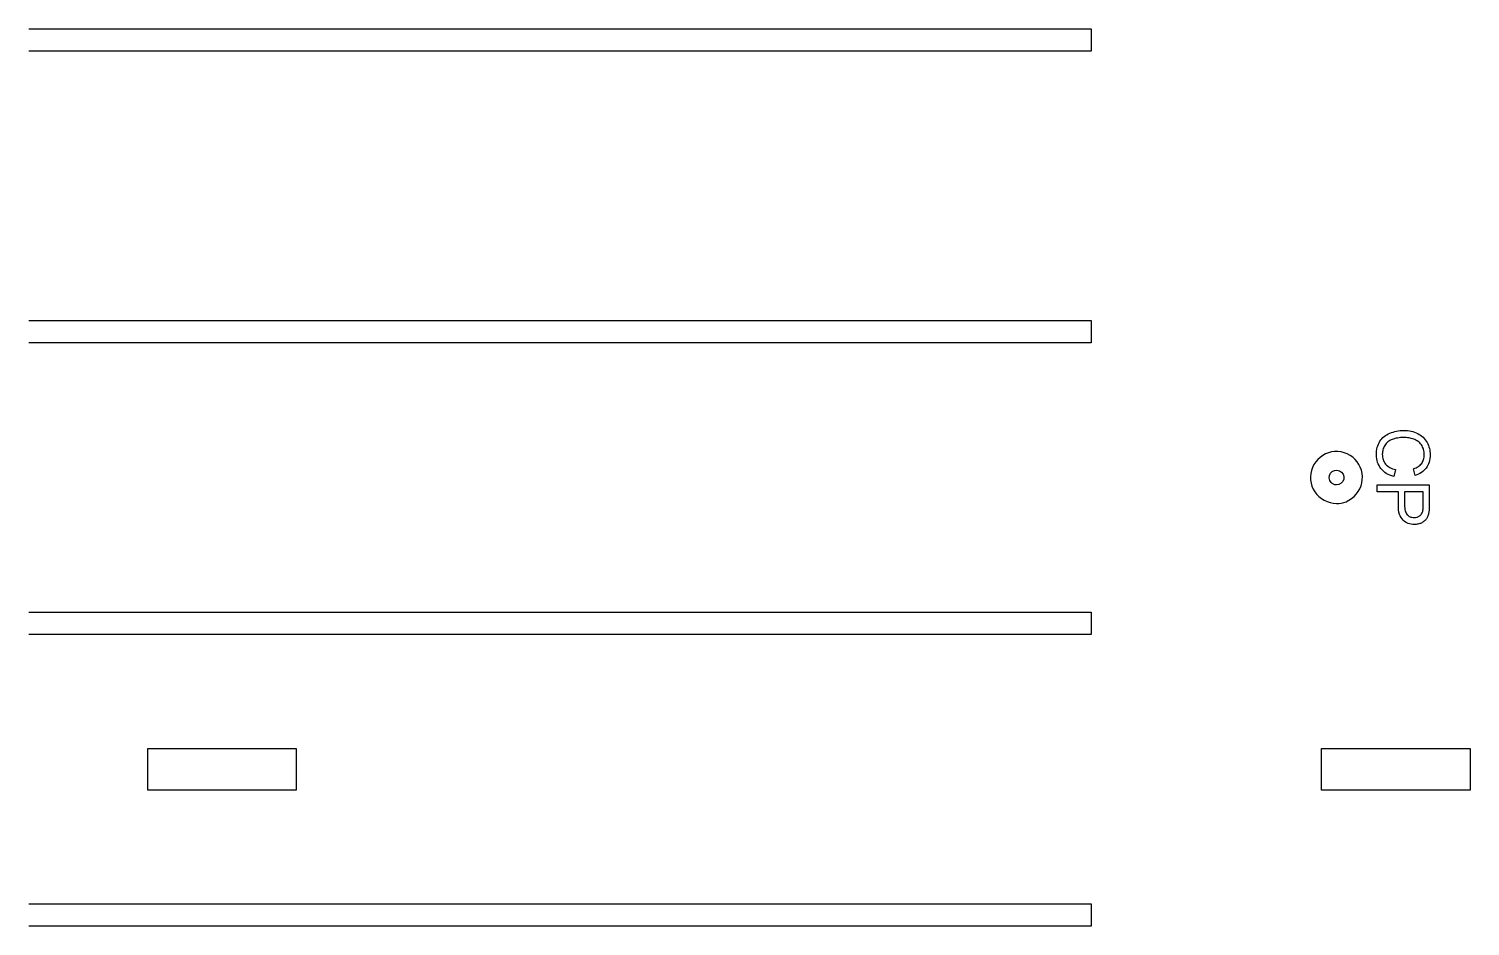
# Model space of a CAD drawing. Header units: millimetres. Extents: x -143 to 298, y -79 to 42.
# Drawn here: x -143 to 51, y -78.5 to 42.3 of the extents above; entities outside this region: 9.
import ezdxf

# ---------------------------------------------------------------- set-up
doc = ezdxf.new("R2010")
doc.units = ezdxf.units.MM
doc.layers.get('0').update_dxf_attribs({"linetype": 'CONTINUOUS'})

msp = doc.modelspace()

# ---------------------------------------------------------------- linework, layer by layer
for p, q in [((-143, 42.27), (0, 42.27)), ((0, 42.27), (0, 39.27)), ((0, 39.27), (-143, 39.27)), ((-143, 3), (0, 3)), ((0, 3), (0, 0)), ((0, 0), (-143, 0)), ((40.95, -17.06), (40.72, -17.99)), ((43.58, -17.87), (43.37, -16.95)), ((38.5, -20.05), (38.5, -19.13)), ((38.5, -19.13), (45.5, -19.13)), ((45.5, -19.13), (45.5, -21.77)), ((41.35, -20.05), (38.5, -20.05)), ((41.35, -21.85), (41.35, -20.05)), ((44.67, -20.05), (42.17, -20.05)), ((42.17, -20.05), (42.17, -21.86)), ((44.67, -21.84), (44.67, -20.05)), ((-143, -36.27), (0, -36.27)), ((0, -36.27), (0, -39.27)), ((0, -39.27), (-143, -39.27)), ((-143, -75.54), (0, -75.54)), ((0, -75.54), (0, -78.54)), ((0, -78.54), (-143, -78.54))]:
    msp.add_line(p, q)
for points in [[(-107, -54.6), (-107, -60.21), (-127, -60.21), (-127, -54.6)], [(31, -60.21), (31, -54.6), (51, -54.6), (51, -60.21)]]:
    msp.add_lwpolyline(points, close=True)
for points, knots in [([(296, 40.77), (296, 41.06), (296.15, 41.37), (296.38, 41.56), (296.7, 41.81), (297.18, 41.84), (297.52, 41.62), (297.8, 41.45), (297.98, 41.14), (298, 40.82), (298, 40.8), (298, 40.79), (298, 40.77)], [0.4520758, 0.4520758, 0.4520758, 0.4520758, 0.5394692, 0.5394692, 0.5394692, 0.6553122, 0.6553122, 0.6553122, 0.7484342, 0.7484342, 0.7484342, 0.7534596, 0.7534596, 0.7534596, 0.7534596]), ([(297, 39.77), (296.82, 39.77), (296.63, 39.82), (296.48, 39.92), (296.2, 40.09), (296.02, 40.41), (296, 40.72), (296, 40.74), (296, 40.75), (296, 40.77)], [0.3013838, 0.3013838, 0.3013838, 0.3013838, 0.3539284, 0.3539284, 0.3539284, 0.4470504, 0.4470504, 0.4470504, 0.4520758, 0.4520758, 0.4520758, 0.4520758]), ([(298, 40.77), (298, 40.48), (297.85, 40.17), (297.62, 39.98), (297.44, 39.85), (297.22, 39.77), (297, 39.77)], [0.1506919, 0.1506919, 0.1506919, 0.1506919, 0.2380853, 0.2380853, 0.2380853, 0.3013838, 0.3013838, 0.3013838, 0.3013838]), ([(296, -11.59), (296, -11.3), (296.15, -10.99), (296.38, -10.8), (296.7, -10.55), (297.18, -10.52), (297.52, -10.74), (297.8, -10.91), (297.98, -11.22), (298, -11.54), (298, -11.56), (298, -11.57), (298, -11.59)], [0.4520758, 0.4520758, 0.4520758, 0.4520758, 0.5394692, 0.5394692, 0.5394692, 0.6553122, 0.6553122, 0.6553122, 0.7484342, 0.7484342, 0.7484342, 0.7534596, 0.7534596, 0.7534596, 0.7534596]), ([(297, -12.59), (296.82, -12.59), (296.63, -12.54), (296.48, -12.44), (296.2, -12.27), (296.02, -11.95), (296, -11.64), (296, -11.62), (296, -11.61), (296, -11.59)], [0.3013838, 0.3013838, 0.3013838, 0.3013838, 0.3539284, 0.3539284, 0.3539284, 0.4470504, 0.4470504, 0.4470504, 0.4520758, 0.4520758, 0.4520758, 0.4520758]), ([(298, -11.59), (298, -11.88), (297.85, -12.19), (297.62, -12.38), (297.44, -12.51), (297.22, -12.59), (297, -12.59)], [0.1506919, 0.1506919, 0.1506919, 0.1506919, 0.2380853, 0.2380853, 0.2380853, 0.3013838, 0.3013838, 0.3013838, 0.3013838]), ([(38.38, -15.09), (38.39, -14.74), (38.41, -14.39), (38.5, -14.06), (38.57, -13.78), (38.71, -13.51), (38.84, -13.25)], [0, 0, 0, 0, 0.1032453, 0.1032453, 0.1032453, 0.1917434, 0.1917434, 0.1917434, 0.1917434]), ([(38.84, -13.25), (39.02, -13.02), (39.19, -12.8), (39.41, -12.62), (39.63, -12.44), (39.9, -12.3), (40.18, -12.17)], [0, 0, 0, 0, 0.0841372, 0.0841372, 0.0841372, 0.1736134, 0.1736134, 0.1736134, 0.1736134]), ([(40.5, -13.01), (40.29, -13.11), (40.09, -13.2), (39.92, -13.35), (39.76, -13.48), (39.63, -13.65), (39.5, -13.82)], [0, 0, 0, 0, 0.0670209, 0.0670209, 0.0670209, 0.1301487, 0.1301487, 0.1301487, 0.1301487]), ([(40.18, -12.17), (40.47, -12.06), (40.77, -11.95), (41.08, -11.89), (41.4, -11.83), (41.73, -11.81), (42.05, -11.8)], [0, 0, 0, 0, 0.0947593, 0.0947593, 0.0947593, 0.192249, 0.192249, 0.192249, 0.192249]), ([(42.06, -12.75), (41.78, -12.76), (41.49, -12.77), (41.22, -12.82), (40.98, -12.86), (40.74, -12.94), (40.5, -13.01)], [0, 0, 0, 0, 0.0838731, 0.0838731, 0.0838731, 0.1587419, 0.1587419, 0.1587419, 0.1587419]), ([(42.05, -11.8), (42.4, -11.81), (42.74, -11.83), (43.08, -11.9), (43.38, -11.97), (43.67, -12.09), (43.96, -12.22)], [0, 0, 0, 0, 0.1028934, 0.1028934, 0.1028934, 0.1966784, 0.1966784, 0.1966784, 0.1966784]), ([(43.4, -12.97), (43.18, -12.91), (42.96, -12.84), (42.74, -12.81), (42.51, -12.77), (42.29, -12.76), (42.06, -12.75)], [0, 0, 0, 0, 0.0682111, 0.0682111, 0.0682111, 0.1366531, 0.1366531, 0.1366531, 0.1366531]), ([(44.44, -13.73), (44.3, -13.57), (44.16, -13.4), (43.99, -13.27), (43.81, -13.14), (43.61, -13.06), (43.4, -12.97)], [0, 0, 0, 0, 0.06466, 0.06466, 0.06466, 0.1304604, 0.1304604, 0.1304604, 0.1304604]), ([(43.96, -12.22), (44.21, -12.37), (44.47, -12.52), (44.68, -12.72), (44.88, -12.92), (45.04, -13.16), (45.2, -13.4)], [0, 0, 0, 0, 0.0877023, 0.0877023, 0.0877023, 0.1735575, 0.1735575, 0.1735575, 0.1735575]), ([(45.2, -13.4), (45.32, -13.67), (45.44, -13.94), (45.51, -14.21), (45.59, -14.5), (45.6, -14.8), (45.62, -15.1)], [0, 0, 0, 0, 0.0869743, 0.0869743, 0.0869743, 0.1763543, 0.1763543, 0.1763543, 0.1763543]), ([(33, -21.63), (31.85, -21.63), (30.71, -21.02), (30.08, -20.06), (29.45, -19.1), (29.33, -17.83), (29.78, -16.77), (30.22, -15.72), (31.21, -14.92), (32.33, -14.7), (33.47, -14.48), (34.7, -14.86), (35.51, -15.69), (36.3, -16.51), (36.66, -17.74), (36.42, -18.86), (36.19, -19.98), (35.36, -20.96), (34.3, -21.39), (33.88, -21.55), (33.44, -21.63), (33, -21.63)], [-3.141593, -3.141593, -3.141593, -3.141593, -2.15407, -2.15407, -2.15407, -1.171017, -1.171017, -1.171017, -0.191622, -0.191622, -0.191622, 0.797853, 0.797853, 0.797853, 1.778552, 1.778552, 1.778552, 2.76226, 2.76226, 2.76226, 3.141593, 3.141593, 3.141593, 3.141593]), ([(38.98, -16.94), (38.81, -16.67), (38.63, -16.39), (38.53, -16.1), (38.42, -15.78), (38.4, -15.43), (38.38, -15.09)], [0, 0, 0, 0, 0.0953541, 0.0953541, 0.0953541, 0.1973893, 0.1973893, 0.1973893, 0.1973893]), ([(39.5, -13.82), (39.41, -14.01), (39.31, -14.2), (39.26, -14.39), (39.2, -14.59), (39.19, -14.8), (39.17, -15.01)], [0, 0, 0, 0, 0.0622902, 0.0622902, 0.0622902, 0.124553, 0.124553, 0.124553, 0.124553]), ([(39.17, -15.01), (39.19, -15.26), (39.21, -15.5), (39.29, -15.73), (39.36, -15.94), (39.49, -16.14), (39.62, -16.33)], [0, 0, 0, 0, 0.072733, 0.072733, 0.072733, 0.1414658, 0.1414658, 0.1414658, 0.1414658]), ([(44.83, -15.08), (44.81, -14.83), (44.8, -14.58), (44.73, -14.34), (44.67, -14.13), (44.55, -13.93), (44.44, -13.73)], [0, 0, 0, 0, 0.074699, 0.074699, 0.074699, 0.1420826, 0.1420826, 0.1420826, 0.1420826]), ([(44.48, -16.25), (44.58, -16.08), (44.68, -15.91), (44.74, -15.72), (44.8, -15.52), (44.82, -15.3), (44.83, -15.08)], [0, 0, 0, 0, 0.0584565, 0.0584565, 0.0584565, 0.1232674, 0.1232674, 0.1232674, 0.1232674]), ([(45.62, -15.1), (45.6, -15.43), (45.58, -15.76), (45.49, -16.07), (45.4, -16.35), (45.24, -16.61), (45.08, -16.87)], [0, 0, 0, 0, 0.0976116, 0.0976116, 0.0976116, 0.1870849, 0.1870849, 0.1870849, 0.1870849]), ([(33, -19.13), (33.45, -19.13), (33.88, -18.79), (33.98, -18.35), (34.08, -17.9), (33.82, -17.4), (33.4, -17.22), (32.98, -17.04), (32.45, -17.18), (32.19, -17.55), (31.92, -17.92), (31.96, -18.48), (32.27, -18.81), (32.45, -19.02), (32.73, -19.13), (33, -19.13)], [-3.141593, -3.141593, -3.141593, -3.141593, -1.790877, -1.790877, -1.790877, -0.408293, -0.408293, -0.408293, 0.948321, 0.948321, 0.948321, 2.319507, 2.319507, 2.319507, 3.141593, 3.141593, 3.141593, 3.141593]), ([(40.72, -17.99), (40.37, -17.88), (40.02, -17.77), (39.71, -17.58), (39.44, -17.41), (39.21, -17.17), (38.98, -16.94)], [0, 0, 0, 0, 0.1085192, 0.1085192, 0.1085192, 0.2059868, 0.2059868, 0.2059868, 0.2059868]), ([(39.62, -16.33), (39.8, -16.5), (39.98, -16.66), (40.18, -16.78), (40.41, -16.92), (40.68, -16.99), (40.95, -17.06)], [0, 0, 0, 0, 0.0717954, 0.0717954, 0.0717954, 0.1541096, 0.1541096, 0.1541096, 0.1541096]), ([(43.37, -16.95), (43.6, -16.87), (43.83, -16.79), (44.03, -16.66), (44.19, -16.54), (44.34, -16.4), (44.48, -16.25)], [0, 0, 0, 0, 0.0724453, 0.0724453, 0.0724453, 0.1333843, 0.1333843, 0.1333843, 0.1333843]), ([(45.08, -16.87), (44.88, -17.09), (44.68, -17.31), (44.44, -17.48), (44.18, -17.65), (43.88, -17.76), (43.58, -17.87)], [0, 0, 0, 0, 0.0884969, 0.0884969, 0.0884969, 0.1830027, 0.1830027, 0.1830027, 0.1830027]), ([(41.96, -23.9), (41.79, -23.64), (41.61, -23.39), (41.5, -23.1), (41.36, -22.72), (41.35, -22.28), (41.35, -21.85)], [0, 0, 0, 0, 0.0922461, 0.0922461, 0.0922461, 0.2187738, 0.2187738, 0.2187738, 0.2187738]), ([(42.17, -21.86), (42.18, -22.13), (42.18, -22.39), (42.26, -22.63), (42.31, -22.81), (42.41, -22.97), (42.51, -23.14)], [0, 0, 0, 0, 0.07721, 0.07721, 0.07721, 0.1337987, 0.1337987, 0.1337987, 0.1337987]), ([(42.51, -23.14), (42.63, -23.25), (42.76, -23.36), (42.91, -23.42), (43.07, -23.49), (43.26, -23.5), (43.45, -23.52)], [0, 0, 0, 0, 0.0491806, 0.0491806, 0.0491806, 0.1038372, 0.1038372, 0.1038372, 0.1038372]), ([(44.2, -23.29), (44.29, -23.21), (44.39, -23.13), (44.46, -23.04), (44.53, -22.94), (44.57, -22.82), (44.61, -22.71)], [0, 0, 0, 0, 0.03654942, 0.03654942, 0.03654942, 0.07272985, 0.07272985, 0.07272985, 0.07272985]), ([(44.61, -22.71), (44.63, -22.6), (44.65, -22.49), (44.66, -22.38), (44.68, -22.2), (44.67, -22.02), (44.67, -21.84)], [0, 0, 0, 0, 0.03362886, 0.03362886, 0.03362886, 0.08677226, 0.08677226, 0.08677226, 0.08677226]), ([(45.43, -22.83), (45.4, -22.99), (45.37, -23.16), (45.31, -23.31), (45.26, -23.44), (45.18, -23.57), (45.11, -23.7)], [0, 0, 0, 0, 0.049005, 0.049005, 0.049005, 0.09297224, 0.09297224, 0.09297224, 0.09297224]), ([(45.5, -21.77), (45.5, -21.97), (45.5, -22.18), (45.48, -22.38), (45.47, -22.53), (45.45, -22.68), (45.43, -22.83)], [0, 0, 0, 0, 0.0614997, 0.0614997, 0.0614997, 0.1067815, 0.1067815, 0.1067815, 0.1067815]), ([(43.48, -24.47), (43.19, -24.45), (42.91, -24.43), (42.65, -24.33), (42.4, -24.23), (42.18, -24.07), (41.96, -23.9)], [0, 0, 0, 0, 0.0836418, 0.0836418, 0.0836418, 0.1644851, 0.1644851, 0.1644851, 0.1644851]), ([(43.45, -23.52), (43.59, -23.51), (43.73, -23.5), (43.85, -23.46), (43.98, -23.42), (44.09, -23.36), (44.2, -23.29)], [0, 0, 0, 0, 0.04114185, 0.04114185, 0.04114185, 0.0793955, 0.0793955, 0.0793955, 0.0793955]), ([(44.43, -24.26), (44.28, -24.32), (44.13, -24.38), (43.97, -24.42), (43.81, -24.45), (43.64, -24.46), (43.48, -24.47)], [0, 0, 0, 0, 0.04830476, 0.04830476, 0.04830476, 0.09848441, 0.09848441, 0.09848441, 0.09848441]), ([(45.11, -23.7), (45.02, -23.81), (44.92, -23.92), (44.82, -24.01), (44.7, -24.11), (44.57, -24.18), (44.43, -24.26)], [0, 0, 0, 0, 0.04274771, 0.04274771, 0.04274771, 0.08856173, 0.08856173, 0.08856173, 0.08856173]), ([(296, -57.4), (296, -57.11), (296.15, -56.8), (296.38, -56.62), (296.7, -56.37), (297.18, -56.34), (297.52, -56.55), (297.8, -56.72), (297.98, -57.04), (298, -57.35), (298, -57.37), (298, -57.39), (298, -57.4)], [0.4520758, 0.4520758, 0.4520758, 0.4520758, 0.5394692, 0.5394692, 0.5394692, 0.6553122, 0.6553122, 0.6553122, 0.7484342, 0.7484342, 0.7484342, 0.7534596, 0.7534596, 0.7534596, 0.7534596]), ([(297, -58.4), (296.82, -58.4), (296.63, -58.35), (296.48, -58.26), (296.2, -58.09), (296.02, -57.77), (296, -57.45), (296, -57.44), (296, -57.42), (296, -57.4)], [0.3013838, 0.3013838, 0.3013838, 0.3013838, 0.3539284, 0.3539284, 0.3539284, 0.4470504, 0.4470504, 0.4470504, 0.4520758, 0.4520758, 0.4520758, 0.4520758]), ([(298, -57.4), (298, -57.7), (297.85, -58.01), (297.62, -58.19), (297.44, -58.33), (297.22, -58.4), (297, -58.4)], [0.1506919, 0.1506919, 0.1506919, 0.1506919, 0.2380853, 0.2380853, 0.2380853, 0.3013838, 0.3013838, 0.3013838, 0.3013838])]:
    msp.add_open_spline(points, degree=3, knots=knots)

doc.saveas('drawing.dxf')
